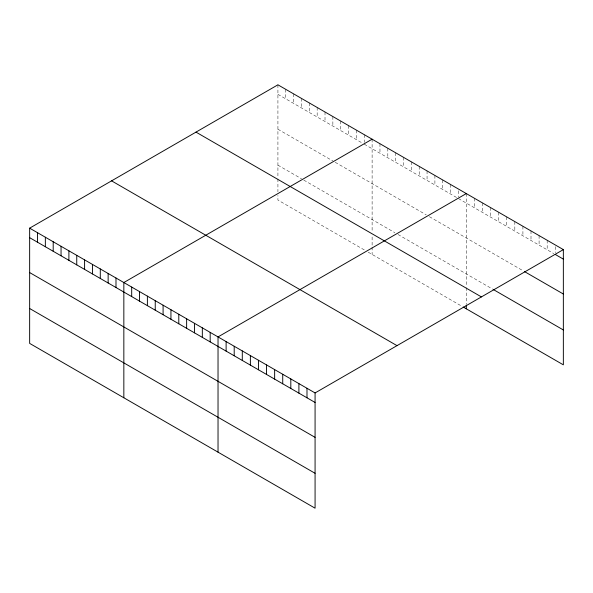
<?xml version="1.0" encoding="UTF-8"?>
<svg xmlns="http://www.w3.org/2000/svg" width="593" height="593" viewBox="0 0 593 593"><rect width="100%" height="100%" fill="white"/><g stroke="black" fill="none" stroke-linecap="round" stroke-linejoin="round"><path stroke-width="0.44" stroke-dasharray="2.96 2.22" d="M277.924 94.339L362.694 143.284M364.265 144.188L456.884 197.662M458.456 198.566L553.795 253.611M277.924 129.222L332.866 160.948M335.223 162.304L426.271 214.874M429.414 216.69L522.915 270.667M277.924 165.165L301.474 178.76M303.824 180.124L394.879 232.693M398.014 234.502L492.768 289.206M364.265 249.905L277.924 200.056L277.924 195.46M368.186 252.166L462.377 306.551M555.263 246.673L555.263 252.729M547.176 240.269L547.176 249.794M539.089 235.599L539.089 245.124M531.002 230.929L531.002 240.454M522.915 226.259L522.915 235.784M514.828 221.597L514.828 231.114M506.741 216.927L506.741 226.444M498.654 212.257L498.654 221.775M490.567 207.587L490.567 217.105M482.48 202.917L482.48 212.435M474.393 198.247L474.393 207.772M466.306 193.577L466.306 286.782M466.306 287.701L466.306 304.224M458.456 190.776L458.456 196.839M450.606 184.512L450.606 194.037M442.756 179.983L442.756 189.508M434.906 175.454L434.906 184.972M427.056 170.917L427.056 180.442M419.207 166.388L419.207 175.913M411.357 161.859L411.357 171.377M403.507 157.323L403.507 166.848M395.664 152.794L395.664 162.312M387.815 148.265L387.815 157.782M379.965 143.728L379.965 153.253M372.115 139.199L372.115 232.404M372.115 236.992L372.115 246.169M372.115 247.088L372.115 254.434M364.265 134.663L364.265 142.453M356.415 130.134L356.415 139.659M348.565 125.605L348.565 135.122M340.716 121.068L340.716 130.593M332.866 116.539L332.866 126.064M325.016 112.01L325.016 121.528M317.166 107.474L317.166 116.999M309.316 102.945L309.316 112.462M301.474 98.416L301.474 107.933M293.624 93.879L293.624 103.404M285.774 89.35L285.774 98.868M277.924 84.814L277.924 178.019M277.924 178.938L277.924 191.791"/><path stroke-width="0.89" d="M29.65 228.157L315.076 392.944L315.076 508.186L29.65 343.391L29.65 228.157L277.924 84.814L563.35 249.609L563.35 364.843L463.163 307.004M372.115 139.199L123.841 282.535L123.841 397.77M466.306 193.577L218.031 336.92L218.031 452.155M315.076 392.944L563.35 249.609M555.263 254.456L563.35 259.126M524.382 271.52L563.35 294.017M493.509 289.636L563.35 329.96M195.994 132.12L481.42 296.908M111.58 180.858L397.006 345.645M29.65 237.674L315.076 402.469M29.65 272.565L315.076 437.352M29.65 308.508L315.076 473.296M466.306 305.143L466.306 308.812M306.989 388.274L306.989 397.799M298.902 383.612L298.902 393.129M290.815 378.942L290.815 388.459M282.728 374.272L282.728 383.79M274.641 369.602L274.641 379.12M266.553 364.932L266.553 374.45M258.466 360.262L258.466 369.787M250.379 355.592L250.379 365.118M242.292 350.923L242.292 360.448M234.205 346.253L234.205 355.778M226.118 341.59L226.118 351.108M210.181 332.384L210.181 341.909M202.332 327.855L202.332 337.373M194.482 323.326L194.482 332.843M186.632 318.789L186.632 328.314M178.789 314.26L178.789 323.778M170.94 309.724L170.94 319.249M163.09 305.195L163.09 314.72M155.24 300.666L155.24 310.183M147.39 296.129L147.39 305.654M139.54 291.6L139.54 301.125M131.69 287.071L131.69 296.589M115.991 278.006L115.991 287.523M108.141 273.477L108.141 282.994M100.291 268.94L100.291 278.465M92.441 264.411L92.441 273.929M84.591 259.875L84.591 269.4M76.749 255.346L76.749 264.871M68.899 250.817L68.899 260.334M61.049 246.28L61.049 255.805M53.2 241.751L53.2 251.276M45.35 237.222L45.35 246.74M37.5 232.686L37.5 242.211"/></g></svg>
